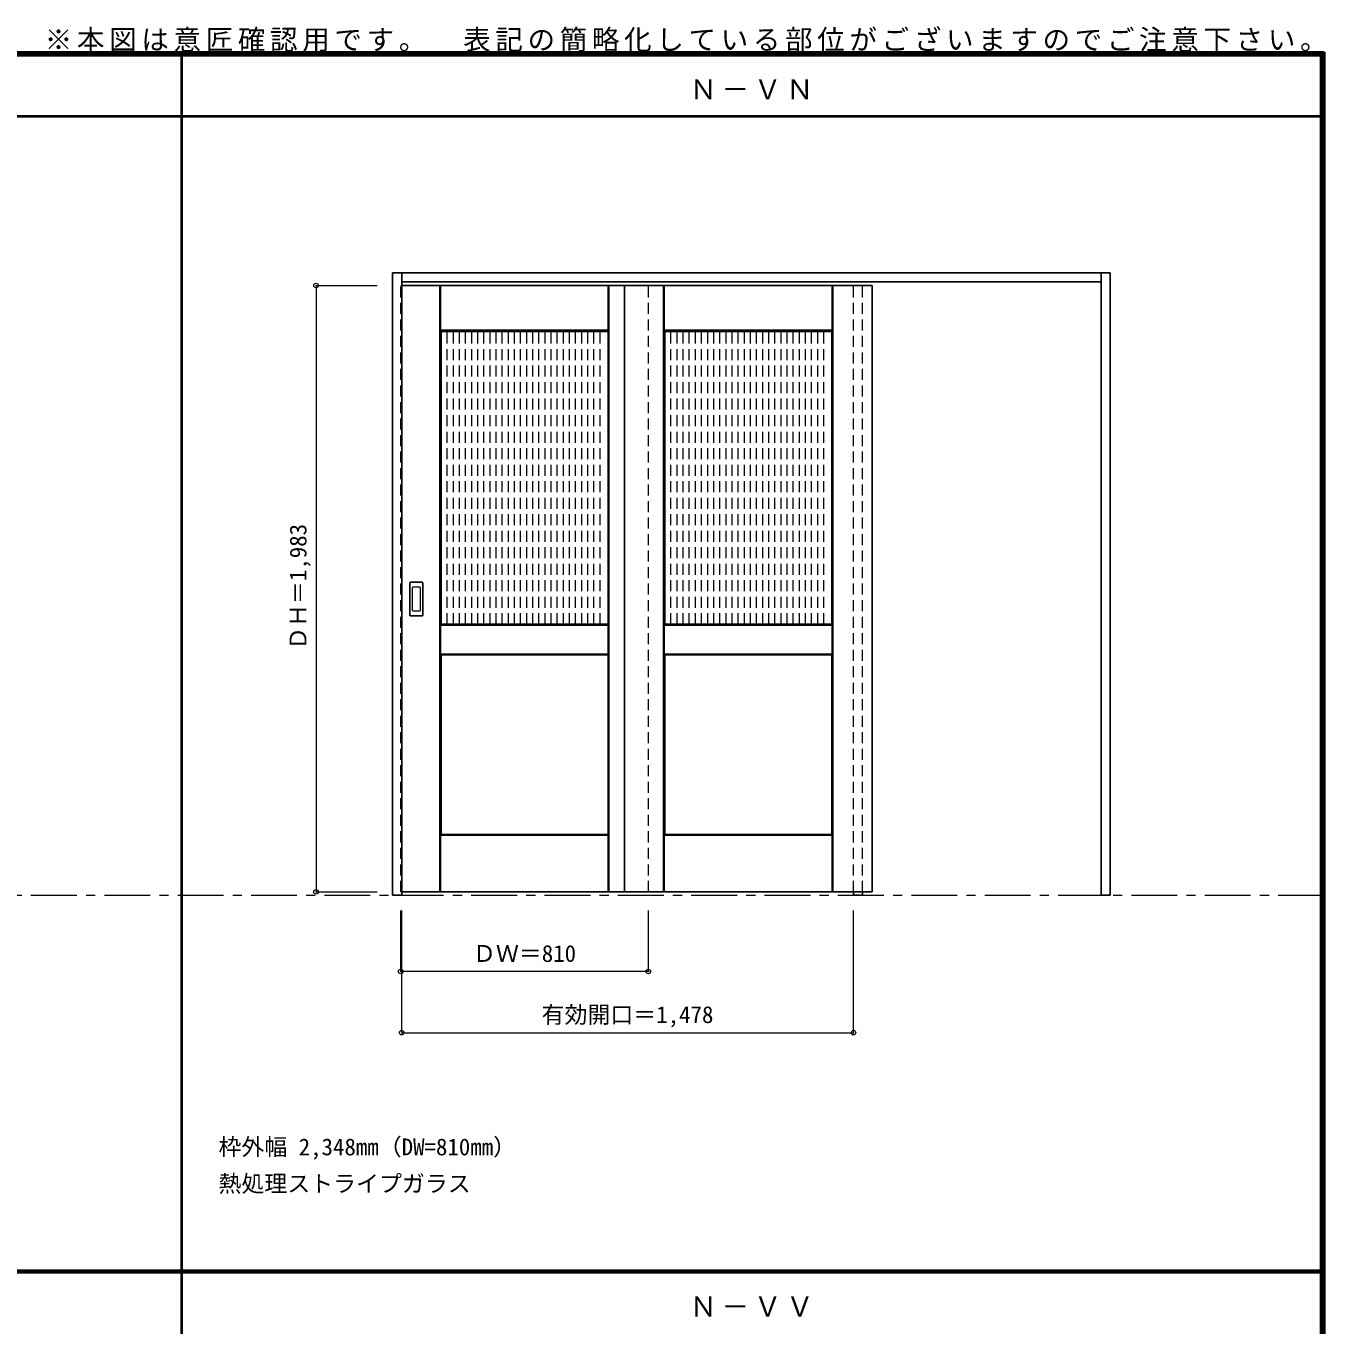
# Model space of a CAD drawing. Units: millimetres, scale not verified. Extents: x -6000 to 5700, y -4307 to 4260.
# Drawn here: x 1454 to 5700, y 12 to 4260 of the extents above; entities that cross this region are included whole.
import ezdxf
from ezdxf.enums import TextEntityAlignment as Align

# ---------------------------------------------------------------- set-up
doc = ezdxf.new("R2010")
doc.units = ezdxf.units.MM
doc.header["$LTSCALE"] = 30
doc.header["$PDMODE"] = 32
doc.header["$PDSIZE"] = 15
doc.linetypes.add('CHAIN1', pattern=[8, 5, -1, 1, -1])
doc.linetypes.add('DASHED1', pattern=[1.8, 1.2, -0.6])
for name, color, linetype, lineweight in [('0-1_通り芯', 7, 'CHAIN1', 18), ('0-2_扉', 3, 'Continuous', 25), ('0-3_仕上げ', 4, 'Continuous', 9), ('0-4_枠', 3, 'Continuous', 25), ('0-6_引手', 3, 'Continuous', 25), ('0-B_寸法', 7, 'Continuous', 9), ('0-C_ハッチ', 4, 'DASHED1', 9), ('F-1_枠', 6, 'Continuous', 40)]:
    doc.layers.add(name, color=color, linetype=linetype, lineweight=lineweight)
doc.layers.add('0-A_文字', color=7, linetype='Continuous')
doc.styles.add('ＭＳ ゴシック', font='')
doc.styles.get('ＭＳ ゴシック').set_extended_font_data('MS Gothic')

msp = doc.modelspace()

# ---------------------------------------------------------------- linework, layer by layer
at = {"layer": '0-1_通り芯'}
msp.add_line((-5490, 1418), (5690, 1418), dxfattribs=at)
at = {"layer": '0-2_扉'}
for p, q in [((2682.67, 3411.5), (4221.67, 3411.5)), ((3411.67, 3411.5), (3411.67, 1428.5)), ((4221.67, 1428.5), (4221.67, 3411.5)), ((2682.67, 1428.5), (4221.67, 1428.5))]:
    msp.add_line(p, q, dxfattribs=at)
at = {"layer": '0-2_扉', "color": 4, "linetype": 'DASHED1', "lineweight": 9}
msp.add_line((3489.67, 1428.5), (3489.67, 3411.5), dxfattribs=at)
msp.add_lwpolyline([(2682.67, 1428.5), (2679.67, 1428.5), (2679.67, 3411.5), (2682.67, 3411.5)], dxfattribs=at)
at = {"layer": '0-3_仕上げ', "color": 7, "lineweight": 18}
for p, q in [((2807.67, 1428.5), (2807.67, 3411.5)), ((2809.17, 3264), (2809.17, 3411.5)), ((2810.67, 3265.5), (2810.67, 3411.5)), ((3358.67, 3265.5), (3358.67, 3411.5)), ((3360.17, 3264), (3360.17, 3411.5)), ((3361.67, 1428.5), (3361.67, 3411.5)), ((3539.67, 1428.5), (3539.67, 3411.5)), ((3541.17, 3264), (3541.17, 3411.5)), ((3542.67, 3265.5), (3542.67, 3411.5)), ((4090.67, 3265.5), (4090.67, 3411.5)), ((4092.17, 3264), (4092.17, 3411.5)), ((4093.67, 1428.5), (4093.67, 3411.5)), ((2810.67, 3265.5), (2809.17, 3264)), ((2811.67, 3261.5), (2809.17, 3264)), ((3358.67, 3265.5), (2810.67, 3265.5)), ((3360.17, 3264), (3357.67, 3261.5)), ((3358.67, 3265.5), (3360.17, 3264)), ((3542.67, 3265.5), (3541.17, 3264)), ((3543.67, 3261.5), (3541.17, 3264)), ((4090.67, 3265.5), (3542.67, 3265.5)), ((4092.17, 3264), (4089.67, 3261.5)), ((4090.67, 3265.5), (4092.17, 3264)), ((2809.17, 2301), (2811.67, 2303.5)), ((2810.67, 2299.5), (2809.17, 2301)), ((2809.17, 2206), (2809.17, 2301)), ((3358.67, 2299.5), (2810.67, 2299.5)), ((2810.67, 2207.5), (2810.67, 2299.5)), ((3357.67, 2303.5), (3360.17, 2301)), ((3358.67, 2299.5), (3360.17, 2301)), ((3358.67, 2207.5), (3358.67, 2299.5)), ((3360.17, 2206), (3360.17, 2301)), ((3541.17, 2301), (3543.67, 2303.5)), ((3542.67, 2299.5), (3541.17, 2301)), ((3541.17, 2206), (3541.17, 2301)), ((4090.67, 2299.5), (3542.67, 2299.5)), ((3542.67, 2207.5), (3542.67, 2299.5)), ((4089.67, 2303.5), (4092.17, 2301)), ((4090.67, 2299.5), (4092.17, 2301)), ((4090.67, 2207.5), (4090.67, 2299.5)), ((4092.17, 2206), (4092.17, 2301)), ((2810.67, 2207.5), (2809.17, 2206)), ((2811.67, 2203.5), (2809.17, 2206)), ((2810.67, 2207.5), (3358.67, 2207.5)), ((3360.17, 2206), (3357.67, 2203.5)), ((3358.67, 2207.5), (3360.17, 2206)), ((3542.67, 2207.5), (3541.17, 2206)), ((3543.67, 2203.5), (3541.17, 2206)), ((3542.67, 2207.5), (4090.67, 2207.5)), ((4092.17, 2206), (4089.67, 2203.5)), ((4090.67, 2207.5), (4092.17, 2206)), ((2809.17, 1614), (2811.67, 1616.5)), ((3357.67, 1616.5), (3360.17, 1614)), ((3541.17, 1614), (3543.67, 1616.5)), ((4089.67, 1616.5), (4092.17, 1614)), ((2810.67, 1612.5), (2809.17, 1614)), ((2809.17, 1428.5), (2809.17, 1614)), ((3358.67, 1612.5), (2810.67, 1612.5)), ((2810.67, 1428.5), (2810.67, 1612.5)), ((3358.67, 1612.5), (3360.17, 1614)), ((3358.67, 1428.5), (3358.67, 1612.5)), ((3360.17, 1428.5), (3360.17, 1614)), ((3542.67, 1612.5), (3541.17, 1614)), ((3541.17, 1428.5), (3541.17, 1614)), ((4090.67, 1612.5), (3542.67, 1612.5)), ((3542.67, 1428.5), (3542.67, 1612.5)), ((4090.67, 1612.5), (4092.17, 1614)), ((4090.67, 1428.5), (4090.67, 1612.5)), ((4092.17, 1428.5), (4092.17, 1614))]:
    msp.add_line(p, q, dxfattribs=at)
at = {"layer": '0-3_仕上げ', "color": 3, "lineweight": 25}
for p, q in [((3357.67, 3261.5), (2811.67, 3261.5)), ((2811.67, 2303.5), (2811.67, 3261.5)), ((3357.67, 2303.5), (3357.67, 3261.5)), ((4089.67, 3261.5), (3543.67, 3261.5)), ((3543.67, 2303.5), (3543.67, 3261.5)), ((4089.67, 2303.5), (4089.67, 3261.5)), ((3357.67, 2303.5), (2811.67, 2303.5)), ((4089.67, 2303.5), (3543.67, 2303.5)), ((2811.67, 2203.5), (3357.67, 2203.5)), ((2811.67, 2203.5), (2811.67, 1616.5)), ((3357.67, 2203.5), (3357.67, 1616.5)), ((3543.67, 2203.5), (4089.67, 2203.5)), ((3543.67, 2203.5), (3543.67, 1616.5)), ((4089.67, 2203.5), (4089.67, 1616.5)), ((3357.67, 1616.5), (2811.67, 1616.5)), ((4089.67, 1616.5), (3543.67, 1616.5))]:
    msp.add_line(p, q, dxfattribs=at)
at = {"layer": '0-4_枠'}
for p, q in [((2652.67, 3453), (5000.67, 3453)), ((2652.67, 1418), (2652.67, 3453)), ((2682.67, 1418), (2682.67, 3453)), ((4970.67, 1418), (4970.67, 3453)), ((5000.67, 1418), (5000.67, 3453)), ((2682.67, 3423), (4970.67, 3423)), ((2682.67, 1418), (2652.67, 1418)), ((4160.67, 1428.5), (4160.67, 1418)), ((4160.67, 1418), (4190.67, 1418)), ((4190.67, 1428.5), (4190.67, 1418)), ((5000.67, 1418), (4970.67, 1418))]:
    msp.add_line(p, q, dxfattribs=at)
at = {"layer": '0-4_枠', "color": 4, "linetype": 'DASHED1', "lineweight": 9}
for p, q in [((4160.67, 1428.5), (4160.67, 3423)), ((4190.67, 1428.5), (4190.67, 3423))]:
    msp.add_line(p, q, dxfattribs=at)
at = {"layer": '0-6_引手'}
for p, q in [((2709.67, 2332.5), (2709.67, 2439.5)), ((2750.17, 2441), (2711.17, 2441)), ((2751.67, 2439.5), (2751.67, 2332.5)), ((2750.17, 2331), (2711.17, 2331))]:
    msp.add_line(p, q, dxfattribs=at)
at = {"layer": '0-6_引手', "color": 7, "lineweight": 18}
for p, q in [((2718.17, 2348.5), (2718.17, 2423.5)), ((2741.67, 2425), (2719.67, 2425)), ((2743.17, 2423.5), (2743.17, 2348.5)), ((2741.67, 2347), (2719.67, 2347))]:
    msp.add_line(p, q, dxfattribs=at)
at = {"layer": '0-6_引手'}
for centre, start, end in [((2711.17, 2439.5), 90, 180), ((2750.17, 2439.5), 0, 90), ((2711.17, 2332.5), 180, 270), ((2750.17, 2332.5), 270, 0)]:
    msp.add_arc(centre, 1.5, start, end, dxfattribs=at)
at = {"layer": '0-6_引手', "color": 7, "lineweight": 18}
for centre, start, end in [((2719.67, 2423.5), 90, 180), ((2741.67, 2423.5), 0, 90), ((2719.67, 2348.5), 180, 270), ((2741.67, 2348.5), 270, 0)]:
    msp.add_arc(centre, 1.5, start, end, dxfattribs=at)
at = {"layer": '0-B_寸法', "color": 4}
for p, q in [((2402.67, 3411.5), (2602.67, 3411.5)), ((2402.67, 3411.5), (2402.67, 1428.5)), ((2402.67, 1428.5), (2602.67, 1428.5)), ((2679.67, 1168), (2679.67, 1368)), ((2682.67, 968), (2682.67, 1368)), ((3489.67, 1168), (3489.67, 1368)), ((3489.67, 1168), (2679.67, 1168))]:
    msp.add_line(p, q, dxfattribs=at)
msp.add_lwpolyline([(2682.67, 968), (4160.67, 968), (4160.67, 1368)], dxfattribs=at)
at = {"layer": '0-B_寸法'}
for p in [(2402.67, 3411.5), (2402.67, 1428.5), (2679.67, 1168), (3489.67, 1168), (2682.67, 968), (4160.67, 968)]:
    msp.add_point(p, dxfattribs=at)
at = {"layer": '0-C_ハッチ'}
for p, q in [((2831.67, 2303.5), (2831.67, 3261.5)), ((2851.67, 2303.5), (2851.67, 3261.5)), ((2871.67, 2303.5), (2871.67, 3261.5)), ((2891.67, 2303.5), (2891.67, 3261.5)), ((2911.67, 2303.5), (2911.67, 3261.5)), ((2931.67, 2303.5), (2931.67, 3261.5)), ((2951.67, 2303.5), (2951.67, 3261.5)), ((2971.67, 2303.5), (2971.67, 3261.5)), ((2991.67, 2303.5), (2991.67, 3261.5)), ((3011.67, 2303.5), (3011.67, 3261.5)), ((3031.67, 2303.5), (3031.67, 3261.5)), ((3051.67, 2303.5), (3051.67, 3261.5)), ((3071.67, 2303.5), (3071.67, 3261.5)), ((3091.67, 2303.5), (3091.67, 3261.5)), ((3111.67, 2303.5), (3111.67, 3261.5)), ((3131.67, 2303.5), (3131.67, 3261.5)), ((3151.67, 2303.5), (3151.67, 3261.5)), ((3171.67, 2303.5), (3171.67, 3261.5)), ((3191.67, 2303.5), (3191.67, 3261.5)), ((3211.67, 2303.5), (3211.67, 3261.5)), ((3231.67, 2303.5), (3231.67, 3261.5)), ((3251.67, 2303.5), (3251.67, 3261.5)), ((3271.67, 2303.5), (3271.67, 3261.5)), ((3291.67, 2303.5), (3291.67, 3261.5)), ((3311.67, 2303.5), (3311.67, 3261.5)), ((3331.67, 2303.5), (3331.67, 3261.5)), ((3563.67, 2303.5), (3563.67, 3261.5)), ((3583.67, 2303.5), (3583.67, 3261.5)), ((3603.67, 2303.5), (3603.67, 3261.5)), ((3623.67, 2303.5), (3623.67, 3261.5)), ((3643.67, 2303.5), (3643.67, 3261.5)), ((3663.67, 2303.5), (3663.67, 3261.5)), ((3683.67, 2303.5), (3683.67, 3261.5)), ((3703.67, 2303.5), (3703.67, 3261.5)), ((3723.67, 2303.5), (3723.67, 3261.5)), ((3743.67, 2303.5), (3743.67, 3261.5)), ((3763.67, 2303.5), (3763.67, 3261.5)), ((3783.67, 2303.5), (3783.67, 3261.5)), ((3803.67, 2303.5), (3803.67, 3261.5)), ((3823.67, 2303.5), (3823.67, 3261.5)), ((3843.67, 2303.5), (3843.67, 3261.5)), ((3863.67, 2303.5), (3863.67, 3261.5)), ((3883.67, 2303.5), (3883.67, 3261.5)), ((3903.67, 2303.5), (3903.67, 3261.5)), ((3923.67, 2303.5), (3923.67, 3261.5)), ((3943.67, 2303.5), (3943.67, 3261.5)), ((3963.67, 2303.5), (3963.67, 3261.5)), ((3983.67, 2303.5), (3983.67, 3261.5)), ((4003.67, 2303.5), (4003.67, 3261.5)), ((4023.67, 2303.5), (4023.67, 3261.5)), ((4043.67, 2303.5), (4043.67, 3261.5)), ((4063.67, 2303.5), (4063.67, 3261.5))]:
    msp.add_line(p, q, dxfattribs=at)
at = {"layer": 'F-1_枠'}
for p, q in [((-6000, 4175), (5700, 4175)), ((-6000, 4170), (5700, 4170)), ((-6000, 4165), (5700, 4165)), ((1963.33, -3790), (1963.33, 4175)), ((5690, 4175), (5690, -4205)), ((5695, 4175), (5695, -4205)), ((5700, 4175), (5700, -4205)), ((-6000, 3965), (5700, 3965)), ((-6000, 190.5), (5700, 190.5)), ((-6000, 187.5), (5700, 187.5)), ((-6000, 184.5), (5700, 184.5))]:
    msp.add_line(p, q, dxfattribs=at)

# ---------------------------------------------------------------- texts
at = {"layer": '0-A_文字', "style": 'ＭＳ ゴシック'}
for s, p in [('枠外幅 2,348mm（DW=810mm）', (2083.33, 550.5)), ('熱処理ストライプガラス', (2083.33, 430.5))]:
    msp.add_text(s, height=54.99, dxfattribs=at).set_placement(p, align=Align.BOTTOM_LEFT)
at = {"layer": '0-A_文字', "char_height": 65.98, "attachment_point": 7, "style": 'ＭＳ ゴシック'}
for s, insert in [('\\T1.17;※本図は意匠確認用です。\u3000表記の簡略化している部位がございますのでご注意下さい。', (1515, 4175)), ('\\T1.17;Ｎ－ＶＮ', (3624.17, 4020)), ('\\T1.17;Ｎ－ＶＶ', (3624.17, 39.5))]:
    msp.add_mtext(s, dxfattribs=dict(at, insert=insert))
at = {"layer": '0-B_寸法', "style": 'ＭＳ ゴシック'}
msp.add_text('ＤＨ＝1,983', height=54.99, rotation=90, dxfattribs=at).set_placement((2387.67, 2219.75), align=Align.BOTTOM_LEFT)
for s, p in [('ＤＷ＝810', (2915.92, 1183)), ('有効開口＝1,478', (3140.42, 983))]:
    msp.add_text(s, height=54.99, dxfattribs=at).set_placement(p, align=Align.BOTTOM_LEFT)

doc.saveas('drawing.dxf')
